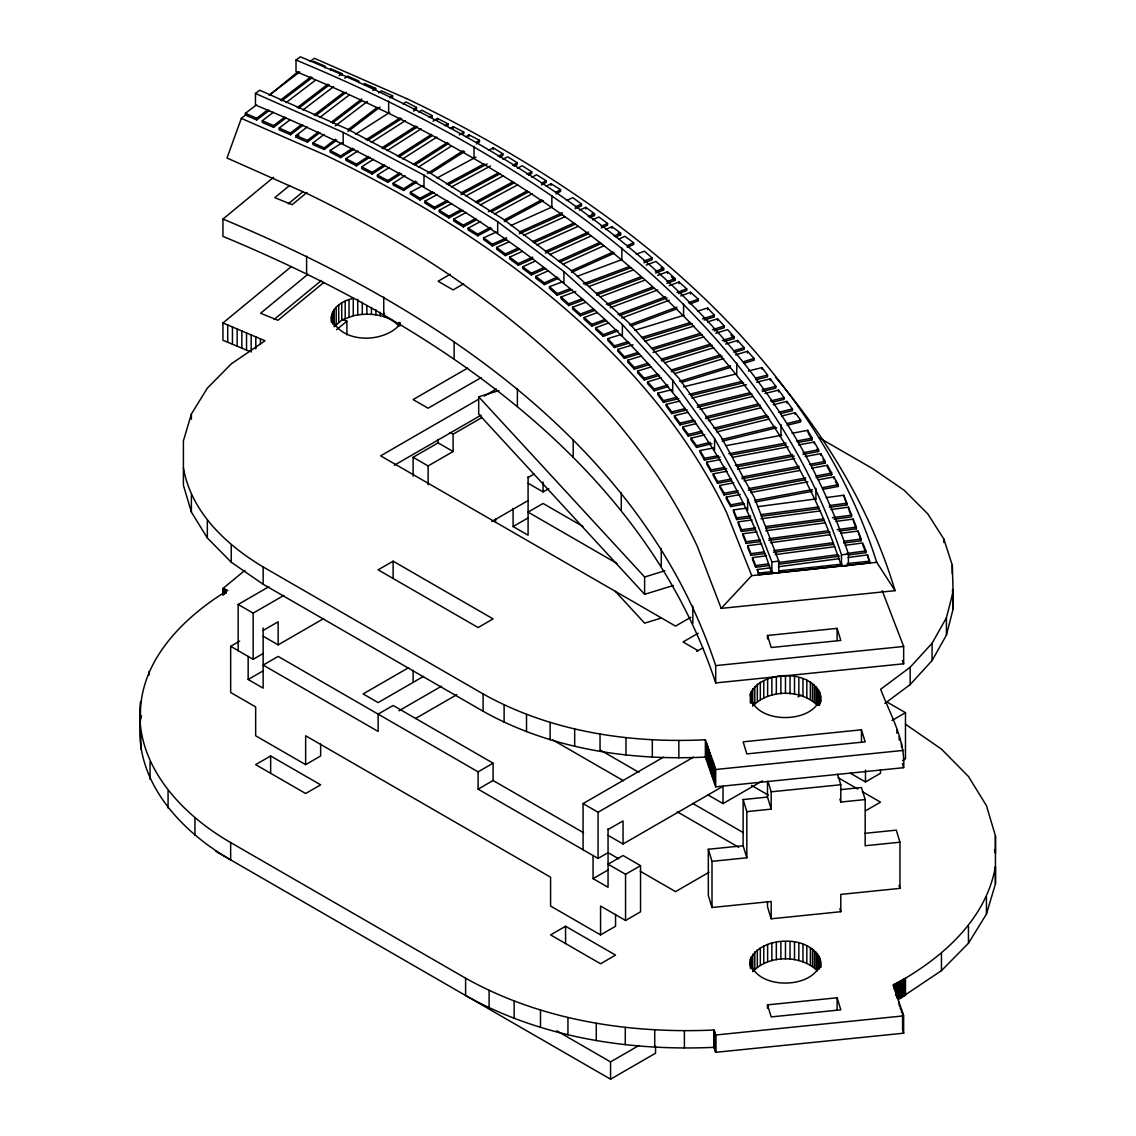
<?xml version="1.0" encoding="UTF-8"?>
<svg xmlns="http://www.w3.org/2000/svg" width="1136" height="1136" viewBox="0 0 1136 1136"><rect width="100%" height="100%" fill="white"/><g stroke="black" fill="none" stroke-linecap="round" stroke-linejoin="round"><path stroke-width="1.5" d="M239.668 641.116L230.665 646.313L230.665 692.491L255.657 706.919L255.657 735.773L305.641 764.642L320.636 755.98L320.636 744.094M495.594 522.432L495.594 519.01M995.448 883.836L995.448 866.512C986.588 916.482 947.268 953.232 905.477 978.195L898.619 982.015L898.619 999.339L941.46 970.641L968.454 943.263L986.446 914.082L995.448 883.836L995.448 835.911L986.46 805.665L968.454 776.484L941.46 749.107L905.477 724.228M820.732 696.624C814.697 725.35 751.62 724.555 750.356 693.911C761.816 667.911 820.831 668.806 820.732 701.821M820.732 962.135C814.697 990.862 751.62 990.067 750.356 959.423C761.816 933.409 820.831 934.317 820.732 967.332M331.442 322.468C328.858 309.248 341.964 300.628 353.268 298.427L353.268 315.737L341.737 320.196L334.169 326.742L334.169 309.432M884.873 703.44L910.163 684.582L932.074 660.57L946.402 635.152L946.402 617.842L953.132 591.615L952.28 565.146L943.846 539.06L927.814 513.912L904.199 490.298L872.988 468.827L819.525 437.971M946.402 635.152L953.132 608.924L953.132 591.615M140.552 701.594C133.338 763.321 180.766 813.958 230.665 842.557L230.665 859.867C180.766 831.268 133.338 780.645 140.552 718.903C137.768 662.444 182.811 617.771 227.669 590.422L222.954 588.462L222.954 595.392M140.552 718.903L141.489 715.566M249.622 351.407L222.954 340.275L222.954 322.965L265.029 340.814L231.261 363.889L207.334 388.157L191.388 414.015L183.407 440.839L183.407 485.285L191.388 512.095L207.334 537.953L231.261 562.221L263.154 584.259L483.098 711.25C550.293 748.88 629.188 760.822 705.371 757.073L715.694 786.822L903.645 767.68C905.477 739.82 890.226 714.658 880.656 689.268L910.163 667.258L932.074 643.26L946.402 617.842M246.739 113.927L241.343 118.385L227.001 158.003L309.049 194.497A1204.572 695.459 0 0 1 697.348 546.402L721.204 608.385L895.069 590.677A1381.561 797.642 0 0 0 775.647 377.408M400 324.257C383.911 343.782 339.593 343.839 331.442 317.285M817.423 688.018L817.423 705.328C800.752 689.069 768.902 689.169 752.77 706.095L752.77 688.771M817.423 953.516L817.423 970.84C800.752 954.581 768.902 954.666 752.77 971.592L752.77 954.283M721.204 608.385L751.734 575.625L876.736 562.32L895.069 590.677M269.701 94.998L298.058 71.625M310.199 61.6L314.26 58.263L406.546 98.576M882.203 590.692L903.66 646.469L903.66 663.793L715.694 682.921C642.394 460.222 429.294 322.028 222.954 236.387L222.954 219.063L273.591 177.315M289.652 185.409L274.784 197.664L292.165 204.693L307.032 192.438M288.303 203.841L303.17 191.586M222.954 322.965L291.37 266.548M307.899 274.259L260.598 313.266L277.965 320.281L323.916 282.395M274.117 319.443L321.417 280.436M336.568 329.681L346.892 321.176L342.163 319.259M222.954 588.462L244.851 570.414M269.218 110.405L256.665 119.976L245.39 115.034L245.39 113.316L256.551 104.81M269.09 95.254L299.762 71.88M256.665 119.976L256.665 118.243L267.812 109.738M280.365 100.181L311.037 76.822M281.756 100.848L312.428 77.489M286.116 117.803L273.563 127.36L262.302 122.432L262.302 120.7L273.449 112.208M286.002 102.652L315.268 80.344M273.563 127.36L273.563 125.627L284.724 117.136M297.263 107.579L327.935 84.206M339.096 75.714L341.879 73.584L330.604 68.657L330.604 70.389M298.654 108.247L329.326 84.873M303.014 125.201L290.475 134.758L279.2 129.831L279.2 128.098L290.347 119.607M302.9 110.036L333.572 86.677M344.719 78.185L347.517 76.055L358.777 80.983L358.777 82.715M290.475 134.758L290.475 133.026L301.622 124.534M314.175 114.977L343.441 92.669M315.567 115.645L346.239 92.272M319.912 132.6L307.373 142.156L296.098 137.229L296.098 135.496L307.26 126.991M319.798 117.434L349.079 95.126M296.098 137.229L298.896 135.099M307.373 142.156L307.373 140.424L318.52 131.932M331.073 122.361L361.745 99.002M372.892 90.497L375.689 88.381L364.415 83.453L364.415 85.186M332.465 123.043L361.745 100.735M336.824 139.998L324.271 149.554L313.011 144.627L313.011 142.895L324.158 134.389M335.305 125.897L367.382 101.459M378.529 92.967L381.313 90.837L392.587 95.779L392.587 97.511M324.271 149.554L324.271 147.822L335.432 139.316M347.971 129.76L377.251 107.451M389.79 97.895L392.587 95.779M347.971 131.492L380.035 107.068M296.013 60.038L300.316 56.8C529.944 152.096 767.027 306.01 848.393 553.942L848.393 565.487L841.492 566.367C760.58 319.571 524.576 166.41 296.013 71.582L296.013 60.038C524.576 154.865 760.58 308.026 841.492 554.837L841.492 566.367M255.458 93.464L259.761 90.227L347.715 129.22L428.982 172.289L503.092 219.063L569.704 269.246L628.492 322.51L679.101 378.572L721.204 437.119L754.46 497.838L778.785 561.07L778.785 572.615L771.884 573.495C695.303 339.82 471.866 194.781 255.458 105.009L255.458 93.464L343.171 132.358L423.984 175.171L497.682 221.69L563.91 271.575L622.372 324.555L672.697 380.304L714.572 438.51L747.644 498.903L771.884 561.951L771.884 573.495M354.077 149.086L340.686 157.634L330.207 152.167L330.207 150.435L342.092 142.824M355.483 134.275L389.676 112.436M403.067 103.873L406.035 101.984L416.529 107.451L416.529 109.184L413.547 111.087M340.686 157.634L340.686 155.902L352.586 148.305M365.977 139.756L400.17 117.903M413.547 109.354L416.529 107.451M367.453 140.537L401.661 118.684M369.811 157.293L356.434 165.842L345.94 160.375L345.94 158.642L357.84 151.031M371.216 142.483L405.41 120.643M418.801 112.081L421.768 110.192L432.262 115.659L432.262 117.391M356.434 165.842L356.434 164.109L368.32 156.512M381.71 147.964L415.904 126.11M429.28 117.562L432.262 115.659M383.187 148.745L417.395 126.891M385.544 165.501L372.168 174.049L361.674 168.582L361.674 166.85L373.574 159.253M386.95 150.69L421.144 128.851M433.043 121.24L437.502 118.4L447.996 123.867L447.996 125.599M372.168 174.049L372.168 172.317L384.053 164.72M397.444 156.172L431.637 134.318M445.014 125.769L447.996 123.867M398.921 156.953L431.637 136.05M401.278 173.709L387.901 182.257L377.408 176.79L377.408 175.058L389.307 167.461M402.684 158.912L436.877 137.058M450.268 128.51L453.236 126.607L463.729 132.074L463.729 133.807M387.901 182.257L387.901 180.525L399.787 172.928M413.177 164.379L447.371 142.525M459.271 134.928L463.729 132.074M414.654 165.16L448.862 143.306M417.011 181.916L403.635 190.465L393.141 184.998L393.141 183.265L405.041 175.668M418.417 167.12L451.134 146.217M466.001 136.718L468.969 134.815L479.463 140.282L479.463 142.014L476.495 143.917M403.635 190.465L403.635 188.732L415.52 181.135M427.42 173.538L463.105 150.733M476.495 142.185L479.463 140.282M430.402 173.368L464.596 151.514M450.225 274.245L438.113 281.245L453.108 289.907L463.715 283.787M467.649 368.078L413.121 399.574L428.116 408.222L481.124 377.621M478.128 399.545L380.631 455.834L675.537 626.106L690.873 617.26M484.22 396.038L496.404 388.995M394.334 465.235L481.167 415.109M413.121 476.098L413.121 457.283L438.113 442.855L453.108 451.517L453.108 434.193L481.891 417.579M413.121 457.283L428.116 465.945L453.108 451.517M238.162 650.644L238.162 604.466L268.863 586.744M238.162 604.466L253.158 613.128L283.858 595.406M263.154 630.437L278.15 621.79L278.15 644.865L263.154 636.217M528.084 477.489L534.076 474.024M393.127 561.184L378.132 569.832L478.1 627.555L493.095 618.893L393.127 561.184L393.127 578.494M230.665 646.313L253.158 659.306L263.154 653.527M278.15 644.865L323.604 618.637M491.732 521.566L528.084 500.578M528.084 483.254L543.079 491.916L548.787 488.622M248.159 656.409L248.159 679.498L263.154 670.851M513.089 508.403L513.089 526.55L528.084 517.888M408.577 667.698L363.137 693.926L378.132 702.588L423.572 676.36M270.652 755.98L255.657 764.642L305.655 793.496L320.65 784.834L270.652 755.98L270.652 773.289M398.906 710.795L441.563 686.172M415.662 718.435L456.8 694.692M698.186 633.235L683.034 641.982L698.029 650.644M493.095 763.193L393.127 705.47L378.132 714.132L378.132 731.442L263.154 665.071L278.15 656.409L478.1 771.855L493.095 763.193L493.095 780.503L583.535 832.716M696.666 651.425L702.73 647.932M478.1 771.855L478.1 789.165L493.095 780.503M583.066 849.771L583.066 803.592L663.353 757.243M583.066 803.592L598.061 812.254L693.485 757.158M798.012 696.822L801.036 695.062M608.058 829.564L623.053 820.916L623.053 843.991L608.058 835.343M478.1 789.165L598.061 858.433L608.058 852.653M623.053 843.991L723.021 786.282L723.021 803.592L708.026 794.93M593.063 855.536L593.063 878.625L608.058 869.977M723.021 803.592L762.412 780.858M640.548 865.646L623.053 855.536L608.058 864.198L625.553 874.294L640.548 865.646L640.548 911.81L625.553 920.472L600.561 906.045L600.561 934.9L615.556 926.252L615.556 914.366M891.973 720.48L905.477 712.684L905.477 758.862L902.481 760.595M565.572 926.252L550.577 934.9L600.561 963.768L615.556 955.106L565.572 926.252L565.572 943.562M709.049 872.263L675.537 891.618L640.207 871.213M850.339 773.204L865.49 781.951L880.485 773.289L880.485 769.896M865.49 810.806L880.485 802.158L862.309 791.664M556.782 1030.835L610.557 1061.89L639.057 1045.432M215.67 851.219L610.557 1079.2L655.543 1053.228L655.543 1046.299M230.665 842.557L465.604 978.195C540.722 1020.298 628.847 1033.859 714.061 1030.025L714.061 1047.335L715.694 1052.319L903.645 1033.192L903.645 1015.868L893.024 984.983L898.619 982.015M434.08 192.438L420.008 199.993L410.38 194.015L410.38 192.282L422.89 185.566M436.962 178.025L476.041 157.052M488.551 150.35L493.237 147.836L502.865 153.814L502.865 155.547L499.741 157.222M410.38 192.282L420.008 198.26L432.518 191.544M446.576 184.004L484.106 163.868M498.179 156.328L502.865 153.814M448.152 184.898L487.23 163.925M448.507 201.413L434.435 208.953L424.821 202.975L424.821 201.242L437.317 194.54M451.39 186.986L490.482 166.026M502.978 159.31L507.678 156.796L517.292 162.775L517.292 164.507L514.168 166.183M424.821 201.242L434.435 207.235L446.945 200.518M461.017 192.964L498.534 172.842M512.606 165.302L517.292 162.775M461.017 194.696L500.096 173.737M462.948 210.387L448.876 217.927L439.249 211.949L439.249 210.217L451.759 203.514M465.831 195.96L503.347 175.839M517.42 168.284L522.106 165.771L531.733 171.749L531.733 173.481L528.609 175.157M439.249 210.217L448.876 216.195L461.386 209.493M475.459 201.938L512.975 181.817M527.047 174.262L531.733 171.749M477.021 202.833L514.537 182.711M475.814 220.185L463.318 226.902L453.69 220.924L453.69 219.191L466.2 212.475M480.258 204.934L517.789 184.799M531.861 177.259L536.547 174.745L546.175 180.723L546.175 182.456L541.474 184.969M453.69 219.191L463.318 225.169L475.814 218.453M488.324 211.75L527.402 190.777M541.474 183.237L546.175 180.723M491.448 211.807L528.978 191.672M491.817 228.322L477.745 235.862L468.117 229.884L468.117 228.151L480.627 221.449M494.7 213.895L532.216 193.773M546.288 186.219L550.974 183.705L560.602 189.684L560.602 191.416L555.916 193.929M468.117 228.151L477.745 234.13L490.255 227.427M504.327 219.873L541.844 199.751M555.916 192.197L560.602 189.684M504.327 221.605L543.406 200.646M506.628 239.511L492.286 245.958L483.595 239.526L483.595 237.793L496.347 232.056M510.689 225.61L552.11 206.979M566.452 200.532L572.828 197.664L581.518 204.111L581.518 205.843L575.143 208.697M483.595 237.793L492.286 244.24L506.628 237.779M519.365 232.056L562.391 212.702M575.143 206.965L581.518 204.111M519.365 233.789L562.391 214.434M519.663 249.182L505.321 255.628L496.631 249.182L496.631 247.449L509.368 241.727M523.71 235.266L565.146 216.635M579.488 210.188L585.864 207.32L594.54 213.767L594.54 215.499L589.769 217.643M496.631 247.449L505.321 253.896L518.059 248.159M532.401 241.712L573.836 223.082M588.178 216.635L594.54 213.767M533.991 242.721L575.427 224.09M532.685 258.838L518.343 265.284L509.666 258.838L509.666 257.119L522.404 251.383M536.746 244.936L578.181 226.305M592.509 219.844L598.885 216.99L607.575 223.423L607.575 225.155L601.2 228.024M509.666 257.119L518.343 263.552L532.685 257.105M545.436 251.368L588.462 232.028M601.2 226.291L607.575 223.423M545.436 253.101L588.462 233.76M545.72 268.494L531.378 274.94L522.688 268.508L522.688 266.775L535.439 261.039M549.781 254.592L591.203 235.961M605.545 229.515L611.921 226.646L620.611 233.079L620.611 234.811L615.826 236.97M522.688 266.775L531.378 273.208L544.13 267.485M558.472 261.024L599.893 242.394M614.235 235.947L620.611 233.079M560.062 262.047L601.484 243.416M558.756 278.15L544.414 284.596L535.723 278.164L535.723 276.431L548.475 270.695M562.817 264.248L604.238 245.617M618.58 239.171L624.956 236.302L633.647 242.749L633.647 244.467L627.271 247.336M535.723 276.431L544.414 282.864L557.165 277.141M571.493 270.695L612.929 252.064M627.271 245.603L633.647 242.749M571.493 272.427L614.519 253.072M571.933 289.751L557.208 295.261L549.512 288.402L549.512 286.67L562.604 281.771M577.329 276.261L621.52 259.732M636.245 254.223L644.424 251.155L652.121 258.014L652.121 259.746L643.927 262.799M549.512 286.67L557.208 293.528L570.3 288.629M583.379 283.73L629.202 266.591M643.927 261.067L652.121 258.014M585.026 284.852L630.849 267.698M583.464 300.018L568.738 305.527L561.042 298.683L561.042 296.95L575.782 291.441M588.86 286.542L633.05 270.013M646.143 265.114L655.955 261.436L663.651 268.281L663.651 270.013L655.472 273.08M561.042 296.95L568.738 303.795L581.831 298.896M596.556 293.386L640.747 276.857M655.472 271.348L663.651 268.281M596.556 295.119L642.38 277.979M594.994 310.298L580.269 315.808L572.587 308.964L572.587 307.231L585.665 302.332M600.404 296.823L644.581 280.28M657.673 275.381L667.499 271.717L675.182 278.561L675.182 280.294L667.002 283.361M572.587 307.231L580.269 314.076L593.361 309.177M606.454 304.278L652.277 287.138M667.002 281.629L675.182 278.561M608.087 305.399L653.91 288.246M606.525 320.565L591.799 326.075L584.117 319.23L584.117 317.498L597.209 312.599M610.302 307.7L657.758 289.95M669.203 285.661L679.03 281.984L686.712 288.842L686.712 290.56L678.533 293.628M584.117 317.498L591.799 324.356L604.892 319.457M617.984 314.558L665.44 296.794M676.9 292.506L686.712 288.842M619.617 315.666L667.073 297.916M618.069 330.846L603.33 336.355L595.647 329.511L595.647 327.779L608.74 322.88M621.832 317.981L669.289 300.216M680.748 295.928L690.56 292.264L698.257 299.109L698.257 300.841L690.063 303.908M595.647 327.779L603.33 334.623L616.422 329.724M629.514 324.825L676.971 307.075M688.43 302.787L698.257 299.109M631.162 325.947L676.971 308.807M673.364 585.494L644.623 594.313L478.696 414.129L478.696 396.819L498.974 390.585M478.696 396.819L644.623 576.989L664.915 570.769M661.493 617.998L644.623 623.167L615.314 591.331M629.671 342.887L614.434 347.559L607.803 340.36L607.803 338.627L621.335 334.467M634.882 330.32L683.986 315.254M697.518 311.108L707.685 307.998L714.317 315.197L714.317 316.93L704.164 320.054M607.803 338.627L614.434 345.841L627.967 341.68M641.513 337.52L690.617 322.468M702.46 318.833L714.317 315.197M643.203 338.741L692.307 323.689M639.611 353.708L624.374 358.38L617.743 351.166L617.743 349.434L632.979 344.762M644.836 341.127L693.926 326.075M707.472 321.914L717.625 318.804L724.257 326.018L724.257 327.75L714.104 330.86M617.743 349.434L624.374 356.647L637.921 352.487M651.468 348.34L700.557 333.288M712.414 329.653L724.257 326.018M653.157 349.547L702.261 334.495M649.565 364.514L634.328 369.186L627.697 361.986L627.697 360.254L641.244 356.093M653.086 352.458L703.88 336.881M715.723 333.246L727.58 329.625L734.211 336.824L734.211 338.556L724.058 341.68M627.697 360.254L634.328 367.453L647.875 363.307M661.408 359.146L710.511 344.094M722.354 340.459L734.211 336.824M661.408 360.879L712.201 345.301M659.505 375.334L644.268 380.006L637.637 372.793L637.637 371.06L651.184 366.914M664.73 362.753L713.82 347.701M725.677 344.066L737.534 340.431L744.165 347.644L744.165 349.377L733.998 352.487M637.637 371.06L644.268 378.274L657.815 374.113M671.362 369.967L720.465 354.915M733.998 350.754L744.165 347.644M671.362 371.699L722.155 356.122M667.769 386.666L654.222 390.812L647.591 383.613L647.591 381.881L661.138 377.72M674.685 373.574L723.774 358.507M735.631 354.872L747.474 351.251L754.105 358.451L754.105 360.183L743.952 363.293M647.591 381.881L654.222 389.08L667.769 384.934M679.612 381.298L730.405 365.721M743.952 361.575L754.105 358.451M681.316 382.505L730.405 367.453M678.803 398.594L663.438 402.357L657.914 394.831L657.914 393.099L671.575 389.762M683.517 386.836L736.426 373.872M748.383 370.947L762.029 367.595L767.553 375.107L767.553 376.84L755.61 379.765M657.914 393.099L663.438 400.625L677.099 397.273M689.041 394.348L741.95 381.384M755.61 378.032L767.553 375.107M690.745 395.655L743.668 382.69M687.081 409.855L671.731 413.618L666.207 406.106L666.207 404.373L679.853 401.036M691.81 398.097L746.423 384.721M756.661 382.207L770.322 378.87L775.845 386.382L775.845 388.114L762.185 391.451M666.207 404.373L671.731 411.885L685.377 408.548M697.334 405.623L750.243 392.658M762.185 389.719L775.845 386.382M697.334 407.355L751.947 393.965M695.374 421.129L680.01 424.892L674.486 417.381L674.486 415.648L688.146 412.297M700.088 409.372L752.998 396.407M764.954 393.482L778.6 390.131L784.124 397.657L784.124 399.375L772.182 402.314M674.486 415.648L680.01 423.16L693.67 419.809M705.612 416.884L758.521 403.919M770.478 400.994L784.124 397.657M705.612 418.616L760.225 405.24M701.949 432.816L688.302 436.167L682.779 428.655L682.779 426.923L696.425 423.572M708.381 420.647L761.29 407.682M773.233 404.757L786.893 401.406L792.417 408.917L792.417 410.65L780.46 413.575M682.779 426.923L688.302 434.435L701.949 431.084M713.905 428.158L766.814 415.194M778.756 412.269L792.417 408.917M715.609 429.479L768.518 416.514M711.945 443.665L696.581 447.428L691.057 439.916L691.057 438.184L704.718 434.847M716.66 431.921L769.569 418.957M781.525 416.017L795.172 412.68L800.695 420.192L800.695 421.925L787.049 425.276M691.057 438.184L696.581 445.71L710.241 442.358M722.184 439.433L775.093 426.469M787.049 423.543L800.695 420.192M722.184 441.166L776.797 427.775M353.268 315.737C368.646 312.528 387.518 313.834 398.835 325.975L398.835 322.51M720.096 457.098L704.49 460.023L700.117 452.256L700.117 450.523L713.99 447.925M726.145 445.653L781.667 435.244M792.076 433.285L807.682 430.359L812.055 438.127L812.055 439.845L798.182 442.458M700.117 450.523L704.49 458.291L718.364 455.692M728.772 453.733L786.027 442.997M796.435 441.052L812.055 438.127M730.505 455.138L786.027 444.73M726.657 468.742L711.037 471.667L706.663 463.9L706.663 462.182L720.551 459.569M732.692 457.297L788.214 446.888M798.622 444.929L814.242 442.003L818.602 449.771L818.602 451.503L802.996 454.428M706.663 462.182L711.037 469.935L724.91 467.336M735.319 465.377L792.587 454.641M802.996 452.696L818.602 449.771M737.065 466.782L794.32 456.047M731.47 480.713L717.583 483.311L713.223 475.558L713.223 473.826L727.097 471.213M737.505 469.267L794.76 458.532M805.183 456.573L820.788 453.647L825.162 461.415L825.162 463.147L811.274 465.746M713.223 473.826L717.583 481.579L731.47 478.98M741.879 477.035L799.133 466.285M809.542 464.34L825.162 461.415M741.879 478.753L799.133 468.018M738.017 492.357L724.143 494.955L719.77 487.202L719.77 485.47L733.657 482.857M744.066 480.911L799.588 470.503M811.729 468.217L827.349 465.291L831.708 473.059L831.708 474.791L816.088 477.716M719.77 485.47L724.143 493.223L738.017 490.624M748.425 488.679L805.68 477.929M816.088 475.984L831.708 473.059M748.425 490.411L805.68 479.662M744.577 504.001L730.689 506.599L726.316 498.846L726.316 497.114L740.203 494.501M750.612 492.555L807.866 481.82M818.275 479.861L833.895 476.935L838.269 484.703L838.269 486.435L822.649 489.36M726.316 497.114L730.689 504.867L742.83 502.595M754.986 500.323L812.24 489.573M822.649 487.628L838.269 484.703M754.986 502.055L812.24 491.306M750.655 517.718L736.653 519.578L733.487 511.626L733.487 509.894L747.474 508.033M757.982 506.642L815.719 498.974M826.213 497.568L843.707 495.253L846.874 503.205L846.874 504.938L829.379 507.267M733.487 509.894L736.653 517.846L750.655 515.985M761.148 514.594L818.886 506.926M829.379 505.534L846.874 503.205M761.148 516.326L818.886 508.658M755.397 529.646L741.41 531.506L738.244 523.554L738.244 521.822L752.231 519.961M760.978 518.797L820.476 510.902M830.97 509.51L848.464 507.181L851.631 515.133L851.631 516.866L834.136 519.195M738.244 521.822L741.41 529.774L755.397 527.913M765.905 526.522L823.643 518.854M832.39 517.689L851.631 515.133M765.905 528.254L823.643 520.586M760.154 541.574L746.167 543.434L742.987 535.482L742.987 533.75L756.988 531.889M765.735 530.739L825.219 522.83M835.727 521.438L853.221 519.109L856.388 527.076L856.388 528.794L838.893 531.123M742.987 533.75L746.167 541.702L760.154 539.856M768.902 538.691L828.4 530.782M837.147 529.632L856.388 527.076M768.902 540.424L830.146 532.287M764.911 553.516L750.91 555.376L747.744 547.424L747.744 545.692L761.745 543.832M770.492 542.667L829.976 534.758M840.47 533.366L857.978 531.052L861.145 539.004L861.145 540.736L843.65 543.051M747.744 545.692L750.91 553.644L763.165 552.011M773.659 550.619L833.142 542.724M843.65 541.318L861.145 539.004M773.659 552.352L833.142 544.456M769.668 565.444L755.667 567.304L752.501 559.352L752.501 557.62L766.502 555.76M775.249 554.595L834.733 546.7M845.227 545.308L862.721 542.98L865.902 550.932L865.902 552.664L848.393 554.993M752.501 557.62L755.667 565.572L767.922 563.953M778.416 562.547L837.899 554.652M846.647 553.488L865.902 550.932M778.416 564.28L839.646 556.157M848.237 557.464L867.478 554.908L869.849 562.86L758.663 574.802L757.258 569.548L771.245 567.688M778.245 566.765L839.49 558.628M771.884 561.951L778.785 561.07M841.492 554.837L848.393 553.942M757.258 569.548L758.663 573.069L772.551 571.578M779.509 570.84L842.06 564.123M847.271 563.555L869.849 561.127M767.496 635.464L837.118 628.378L840.796 640.434L771.188 647.52L767.496 635.464L767.496 638.929M222.954 219.063C429.294 304.704 642.394 442.898 715.694 665.611L903.66 646.469M861.486 729.795L743.129 741.836L746.821 753.906L865.163 741.851L861.486 729.795L861.486 741.922M183.407 467.961C191.26 512.251 226.107 544.826 263.154 566.949L483.098 693.926C550.293 731.57 629.188 743.498 705.371 739.763L715.694 769.498L903.645 750.371M767.964 781.27L771.188 791.82L840.796 784.735L840.796 802.044L865.163 799.574L865.163 845.752L899.968 842.202L899.968 888.38L840.796 894.401L840.796 911.711L771.188 918.797L767.496 906.741L767.496 901.558M743.129 799.559L767.496 797.074L771.188 809.144L746.821 811.615L743.129 799.559L743.129 845.738L746.821 857.794L712.002 861.344L708.324 849.274L743.129 845.738M840.597 789.634L861.486 787.518L865.163 799.574M864.965 833.327L896.29 830.146L899.968 842.202M708.324 849.274L708.324 895.452L712.002 907.508L771.188 901.487L771.188 918.797M767.496 1004.863L837.118 997.777L840.796 1009.833L771.188 1016.919L767.496 1004.863L767.496 1008.328M714.061 1030.025L715.694 1035.01L903.645 1015.868M465.604 978.195L465.604 995.505C540.722 1037.608 628.847 1051.169 714.061 1047.335M313.706 61.259L324.981 66.2L324.981 67.933M245.39 113.316L256.665 118.243M262.302 120.7L273.563 125.627M279.2 128.098L290.475 133.026M296.098 135.496L307.373 140.424M313.011 142.895L324.271 147.822M241.343 118.385L325.464 155.192A1229.322 709.744 0 0 1 726.586 512.535L751.734 575.625M330.207 150.435L340.686 155.902M345.94 158.642L356.434 164.109M361.674 166.85L372.168 172.317M377.408 175.058L387.901 180.525M393.141 183.265L403.635 188.732M450.112 432.461L453.108 434.193M582.938 526.465L543.079 503.461L528.084 512.123L616.99 563.456M887.983 702.588L905.477 712.684M513.089 526.55L528.084 535.212L528.084 476.666M838.07 777.663L857.765 789.037M751.45 785.374L768.348 795.129M600.447 750.143L638.858 772.324M692.633 803.365L743.342 832.645M552.82 739.962L623.494 780.759M677.269 811.814L738.727 847.3M607.959 852.596L618.708 858.802M248.159 679.498L263.154 688.16L263.154 627.967M593.063 878.625L608.058 887.287L608.058 828.74M600.561 934.9L550.577 906.045L550.577 877.191L305.641 735.773L305.641 764.642M592.069 213.653L594.54 215.499M618.126 232.979L620.611 234.811M661.081 267.741L663.651 270.013M671.333 276.872L675.182 280.294M730.902 334.95L734.211 338.556M808.42 433.384L812.055 439.845M817.153 448.905L818.602 451.503M822.975 459.256L825.162 463.147M831.708 474.791L827.349 467.024L827.349 465.291M835.343 481.252L838.269 486.435M846.874 504.938L843.707 495.253M849.103 510.504L850.992 515.275M853.846 522.432L856.388 528.794M861.145 540.736L857.978 531.052M862.721 544.712L865.902 552.664M902.396 660.513L903.66 663.793M869.267 561.312L867.478 554.908M902.367 763.562L903.645 767.68M903.645 1033.192L902.58 1029.741L902.58 1012.417M899.045 885.356L899.968 888.38M837.573 774.184L840.796 784.735M839.873 799.034L840.796 802.044M839.873 908.701L840.796 911.711M994.454 849.87L995.448 853.221L995.448 835.911M952.508 589.527L953.132 608.924M986.446 896.773L986.446 914.082M968.454 925.939L968.454 943.263M952.28 565.146L952.28 573.808M943.846 539.06L943.846 542.511M941.46 953.317L941.46 970.641M932.074 643.26L932.074 660.57M910.163 667.258L910.163 684.582M905.477 978.195L905.477 995.505M904.114 978.976L904.114 996.286M902.751 979.743L902.751 997.053M901.501 743.512L901.501 746.963M901.373 980.51L901.373 997.82M901.473 1008.981L901.473 1012.432M900.351 1005.53L900.351 1008.995M899.996 981.263L899.996 998.587M899.243 736.668L899.243 740.132M899.187 1002.094L899.187 1005.559M897.227 982.768L897.227 998.359M896.886 729.837L896.886 733.302M895.835 983.506L895.835 995.633M894.43 984.245L894.43 989.442M865.49 770.066L865.49 781.951M853.221 519.109L853.221 520.842M848.464 507.181L848.464 508.914M837.118 628.378L837.118 640.505M837.118 997.777L837.118 1009.904M833.895 476.935L833.895 478.668M820.788 453.647L820.788 455.38M820.604 694.834L820.604 701.892M820.604 960.346L820.604 967.389M820.192 693.074L820.192 703.454M820.192 958.571L820.192 967.233M819.525 691.341L819.525 705.385M819.525 956.839L819.525 968.965M818.602 689.651L818.602 705.229M818.602 955.149L818.602 969.008M816.017 686.442L816.017 703.752M816.017 951.94L816.017 969.264M815.904 488.31L815.904 499.854M814.356 684.937L814.356 702.261M814.356 950.449L814.356 967.758M814.242 442.003L814.242 443.736M812.481 683.531L812.481 700.841M812.481 949.029L812.481 966.353M810.38 682.196L810.38 699.52M810.38 947.708L810.38 965.018M807.682 430.359L807.682 432.092M806.83 680.407L806.83 697.717M806.83 945.919L806.83 963.229M802.967 678.93L802.967 696.24M802.967 944.428L802.967 961.752M798.835 677.752L798.835 695.076M798.835 943.263L798.835 960.573M795.172 412.68L795.172 414.413M794.504 676.914L794.504 694.224M794.504 942.426L794.504 959.735M790.031 676.403L790.031 693.713M790.031 941.9L790.031 959.224M786.893 401.406L786.893 403.138M785.473 676.218L785.473 693.542M785.473 941.73L785.473 959.04M780.972 424.523L780.972 436.068M780.886 676.389L780.886 693.698M780.886 941.9L780.886 959.21M778.6 390.131L778.6 391.863M776.328 676.9L776.328 694.224M776.328 942.411L776.328 959.721M771.869 677.78L771.869 695.09M771.869 943.278L771.869 960.602M771.188 791.82L771.188 809.144M770.322 378.87L770.322 380.603M767.638 678.987L767.638 696.297M767.496 781.497L767.496 797.074M767.638 944.485L767.638 961.809M763.79 680.478L763.79 697.802M763.79 945.99L763.79 963.3M762.029 367.595L762.029 369.328M760.339 682.239L760.339 699.549M760.339 947.736L760.339 965.06M758.663 573.069L758.663 574.802M757.329 684.227L757.329 701.537M757.329 949.724L757.329 967.048M755.667 565.572L755.667 567.304M754.801 686.414L754.801 703.724M754.801 951.911L754.801 969.235M751.279 691.284L751.279 703.411M751.279 956.796L751.279 968.909M750.91 553.644L750.91 555.376M750.356 693.911L750.356 702.815M750.356 959.423L750.356 968.312M750.044 962.135L750.044 965.6M747.644 498.903L747.644 510.447M747.474 351.251L747.474 352.969M746.821 811.615L746.821 857.794M746.167 541.702L746.167 543.434M741.41 529.774L741.41 531.506M737.534 340.431L737.534 342.163M736.739 363.023L736.739 374.568M736.653 517.846L736.653 519.578M730.689 504.867L730.689 506.599M724.143 493.223L724.143 494.955M717.625 318.804L717.625 320.537M717.583 481.579L717.583 483.311M715.694 665.611L715.694 682.921M715.694 769.498L715.694 786.822M715.694 1035.01L715.694 1052.319M715.51 1034.456L715.51 1051.766M715.155 1033.348L715.339 1051.212M714.97 1032.794L714.97 1050.104M714.658 766.175L714.658 783.499M714.785 1032.241L714.785 1049.55M714.572 438.51L714.572 450.055M714.416 1031.133L714.601 1048.997M714.232 1030.579L714.232 1047.889M713.593 762.852L713.593 780.176M712.499 759.544L712.499 776.854M712.002 861.344L712.002 907.508M711.377 756.235L711.377 773.545M711.037 469.935L711.037 471.667M710.227 752.927L710.227 770.251M709.049 749.632L709.049 766.942M707.842 746.338L707.842 763.648M707.685 307.998L707.685 309.73M706.62 743.043L706.62 760.353M705.371 739.763L705.371 757.073M704.49 458.291L704.49 460.023M696.581 445.71L696.581 447.428M692.832 606.17L692.832 623.494M690.56 292.264L690.56 293.997M688.302 434.435L688.302 436.167M684.383 1030.778L684.383 1048.088M683.574 304.136L683.574 315.68M680.01 423.16L680.01 424.892M679.03 281.984L679.03 283.716M678.845 740.53L678.845 757.854M672.697 380.304L672.697 391.849M671.731 411.885L671.731 413.618M667.499 271.717L667.499 273.449M663.438 400.625L663.438 402.357M661.251 548.518L661.251 565.827M654.719 1029.898L654.719 1047.207M654.222 389.08L654.222 390.812M652.32 739.848L652.32 757.158M644.623 576.989L644.623 594.313M644.268 378.274L644.268 380.006M634.328 367.453L634.328 369.186M625.979 737.69L625.979 755.014M625.553 874.294L625.553 920.472M625.283 1027.398L625.283 1044.708M624.374 356.647L624.374 358.38M622.372 324.555L622.372 336.1M621.832 248.188L621.832 259.718M621.264 492.925L621.264 510.234M614.434 345.841L614.434 347.559M611.921 226.646L611.921 228.379M610.557 1061.89L610.557 1079.2M603.33 334.623L603.33 336.355M600.035 734.069L600.035 751.379M598.061 812.254L598.061 858.433M596.286 1023.266L596.286 1040.576M591.799 324.356L591.799 326.075M585.864 207.32L585.864 209.052M580.269 314.076L580.269 315.808M574.674 728.971L574.674 746.295M573.211 439.689L573.211 456.999M568.738 303.795L568.738 305.527M567.943 1017.501L567.943 1034.825M563.91 271.575L563.91 283.12M557.208 293.528L557.208 295.261M551.855 195.477L551.855 207.022M550.974 183.705L550.974 185.438M550.108 722.425L550.108 739.735M544.414 282.864L544.414 284.596M543.079 482.019L543.079 491.916M540.495 1010.117L540.495 1027.441M531.378 273.208L531.378 274.94M526.522 714.388L526.522 731.712M518.343 263.552L518.343 265.284M517.391 389.094L517.391 406.418M514.139 1001.114L514.139 1018.424M505.321 253.896L505.321 255.628M504.114 704.888L504.114 722.212M497.682 221.69L497.682 233.235M493.237 147.836L493.237 149.569M492.286 244.24L492.286 245.958M489.105 990.464L489.105 1007.788M483.098 693.926L483.098 711.25M477.745 234.13L477.745 235.862M474.01 146.345L474.01 157.89M468.969 134.815L468.969 136.547M463.318 225.169L463.318 226.902M454.13 341.453L454.13 358.763M453.236 126.607L453.236 128.34M448.876 216.195L448.876 217.927M438.113 439.391L438.113 442.855M437.502 118.4L437.502 120.132M434.435 207.235L434.435 208.953M428.116 465.945L428.116 484.76M423.984 175.171L423.984 186.716M420.008 198.26L420.008 199.993M413.121 670.268L413.121 682.395M400 322.411L400 325.876M388.654 101.104L388.654 112.649M384.366 313.422L384.366 316.887M383.755 297.036L383.755 314.36M380.248 312.258L380.248 315.723M375.917 309.688L375.917 314.885M375.689 88.381L375.689 90.113M371.444 307.444L371.444 314.36M366.871 305.527L366.871 314.189M362.285 302.233L362.285 314.36M357.741 299.279L357.741 314.871M349.036 299.634L349.036 316.944M346.892 321.176L346.892 334.85M345.188 301.125L345.188 318.449M343.171 132.358L343.171 143.889M341.879 73.584L341.879 75.317M341.737 302.886L341.737 320.196M338.727 304.874L338.727 322.184M336.199 307.061L336.199 324.371M332.678 311.931L332.678 324.058M331.755 314.558L331.755 321.488M306.592 256.14L306.592 273.464M263.154 566.949L263.154 584.259M260.428 338.784L260.428 343.981M255.813 336.767L255.813 348.894M253.158 613.128L253.158 659.306M251.17 334.765L251.17 352.075M246.526 332.763L246.526 350.073M241.84 330.775L241.84 348.085M237.154 328.801L237.154 346.111M232.44 326.841L232.44 344.151M231.261 544.911L231.261 562.221M227.711 324.896L227.711 342.206M226.092 589.769L226.092 593.233M225.567 589.556L225.567 593.02M225.056 589.328L225.056 592.793M224.53 589.115L224.53 594.313M224.005 588.902L224.005 594.085M223.48 588.675L223.48 593.872M207.334 520.643L207.334 537.953M194.952 817.906L194.952 835.23M191.388 414.015L191.388 419.212M191.388 494.771L191.388 512.095M168.071 790.798L168.071 808.108M150.051 761.901L150.051 779.211M149.057 671.561L149.057 675.025M140.878 731.925L140.878 749.249M406.603 98.548A1357.151 783.542 0 0 1 876.708 562.32"/></g></svg>
